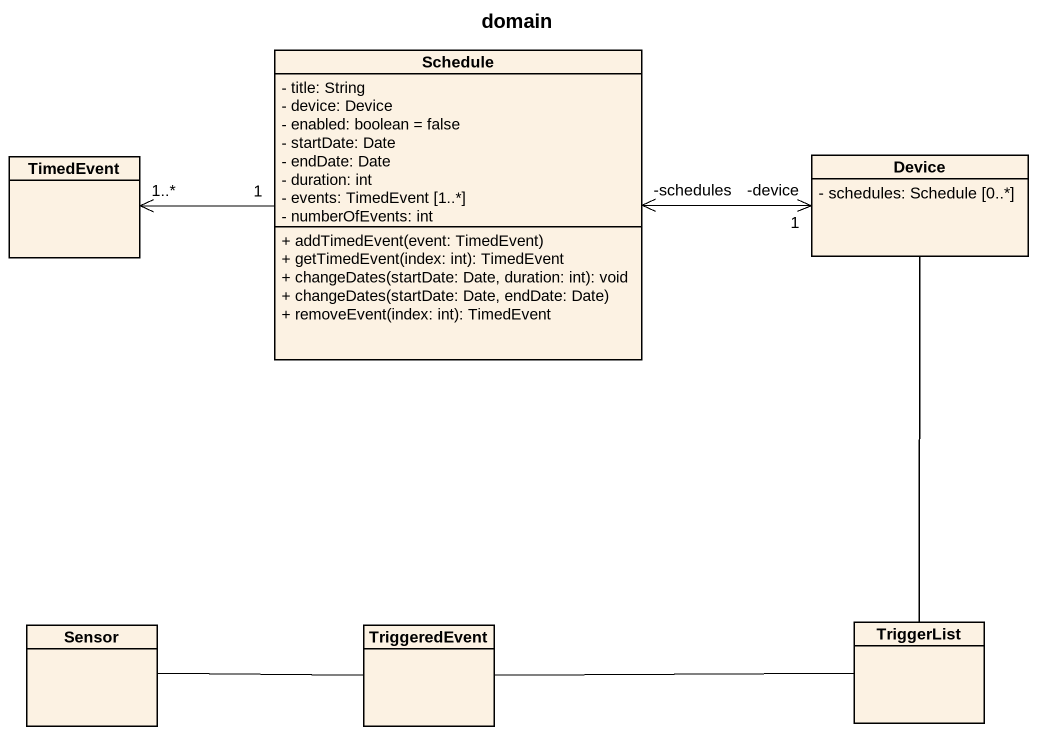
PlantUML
@startuml
title domain
hide circle
hide empty members
skinparam classAttributeIconSize 0
class Schedule {
  - title: String
  - device: Device
  - enabled: boolean = false
  - startDate: Date
  - endDate: Date
  - duration: int
  - events: TimedEvent [1..*]
  - numberOfEvents: int
  + addTimedEvent(event: TimedEvent)
  + getTimedEvent(index: int): TimedEvent
  + changeDates(startDate: Date, duration: int): void
  + changeDates(startDate: Date, endDate: Date)
  + removeEvent(index: int): TimedEvent
}
class TimedEvent
class Device {
  - schedules: Schedule [0..*]
}
class Sensor
class TriggeredEvent
class TriggerList
TimedEvent "1..*" <-right- "1" Schedule
Device "-device\n1" <-left-> "-schedules" Schedule
Sensor -right- TriggeredEvent
TriggeredEvent -right- TriggerList
TriggerList -up- Device
@enduml
